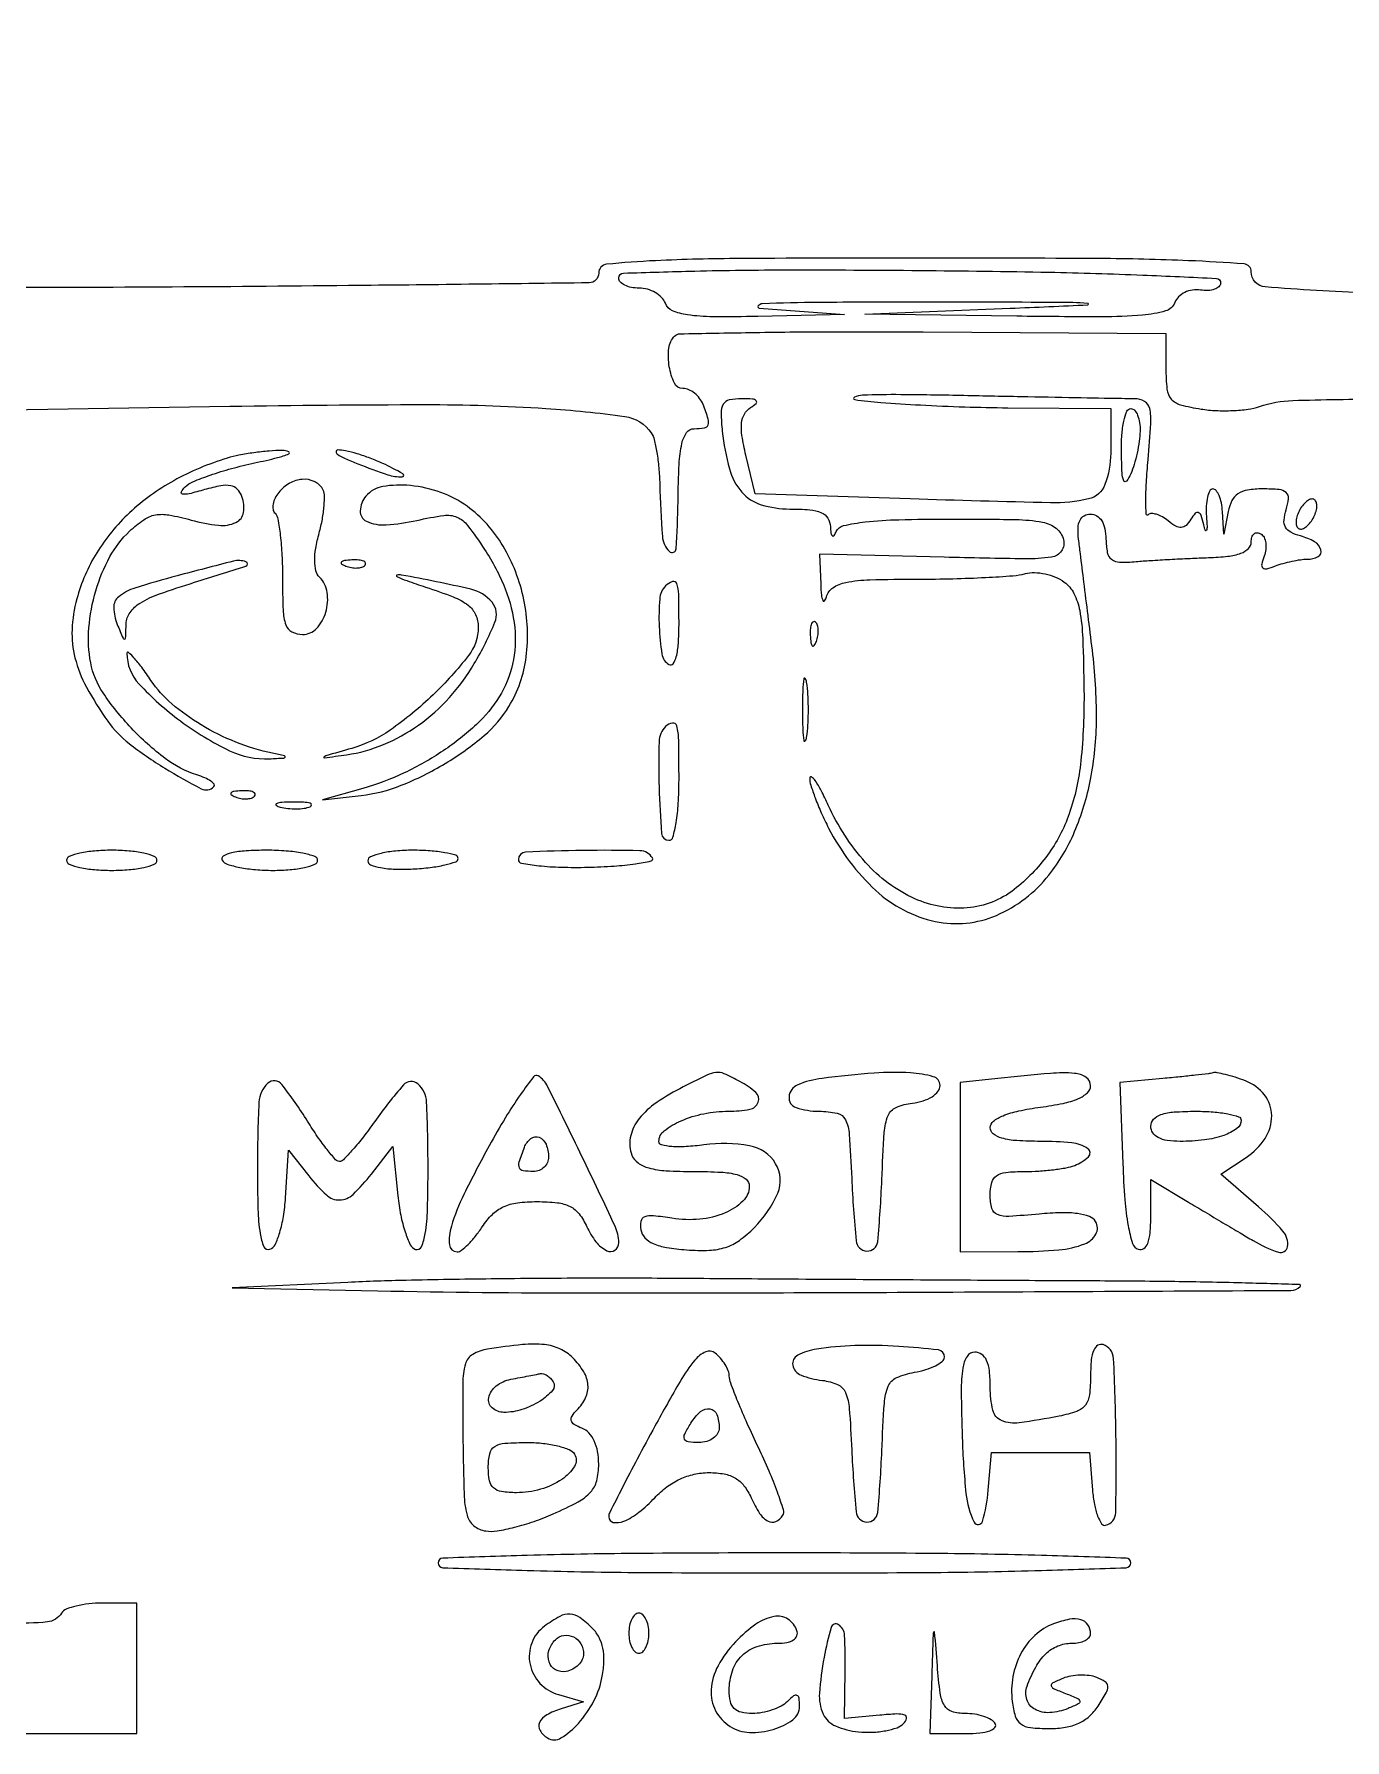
# Model space of a CAD drawing. Extents: x 41 to 982, y 323 to 1279.
# Drawn here: x 745.8 to 876.3, y 1073.4 to 1243.3 of the extents above; entities that cross this region are included whole.
import ezdxf

# ---------------------------------------------------------------- set-up
doc = ezdxf.new("R2010")
doc.units = 0
doc.layers.get('0').update_dxf_attribs({"linetype": 'CONTINUOUS'})

msp = doc.modelspace()

# ---------------------------------------------------------------- linework, layer by layer
for points in [[(878.594635, 1217.500163, -0.00977), (868.397866, 1218.128534, -0.390659), (867, 1219.644605, 0.392117), (866.28733, 1220.413626, 0.008587), (860.755438, 1220.739574, 0.008986), (851.875624, 1220.950147, 0.001435), (834.5, 1221, 0.001258), (816.079245, 1220.953667, 0.010273), (807.666667, 1220.738462, 0.013951), (802.79184, 1220.376958, 0.384667), (802, 1219.5, -0.41032), (801.046267, 1218.533484, -0.000795), (777.083333, 1218.252534, -0.00228), (739.572737, 1218.043418, -0.000254), (654, 1218, -0.000254)], [(735, 1205.73671), (765.25, 1206.237772, -0.004093), (784.682967, 1206.400574, -0.01584), (796.729189, 1206.021183, -0.01916), (804.607808, 1205.218941, -0.211759), (807.234687, 1203.582458, -0.09024), (807.526804, 1202.921787, -0.017669), (807.787339, 1201.642972, -0.018227), (807.986405, 1200.110752, -0.016003), (808.084367, 1198.5, 0.010237), (808.342438, 1193.260413, 0.18564), (809.03883, 1191.768776, 0.637973), (809.711476, 1192.028776, 0.013115), (809.90032, 1196.75, -0.008265), (810.013267, 1200.479125, -0.042615), (810.284882, 1202.525053, -0.097389), (810.758879, 1203.611665, -0.246121), (811.5, 1204, 0.036287), (812.534289, 1204.075161, 0.274596), (812.899279, 1204.370956, 0.168163), (812.9112, 1204.951151, 0.013436), (812.393011, 1206.418213, 0.070559), (812.056902, 1207.022934, 0.063449), (811.555128, 1207.53535, 0.066819), (810.970895, 1207.88217, 0.100912), (810.393011, 1208, -0.289264), (809.544966, 1208.535417, -0.071794), (809.034939, 1210.177553, -0.066604), (808.988924, 1212.033515, -0.17093), (809.561145, 1213.227812, -0.193816), (810.093852, 1213.454616, -0.000699), (817.06293, 1213.58168, -0.003518), (824.997506, 1213.659427, -0.002184), (834.311145, 1213.644478), (858.5, 1213.5), (858.5, 1210, 0.02658), (858.609422, 1207.943132, 0.15301), (859.038733, 1206.955266, 0.151228), (859.957794, 1206.382906, 0.02578), (862, 1205.957733, 0.027487), (863.509711, 1205.808162, 0.021692), (865.151936, 1205.807485, 0.022174), (866.680661, 1205.941291, 0.04956), (867.8151, 1206.207733, -0.075221), (871.135694, 1206.810489, -0.005987), (880.091873, 1206.966637, -0.006745)], [(729.295141, 1117.361913, 0.000055), (716.228735, 1109.63876, 0.000409)], [(737.226964, 1074), (746.613482, 1074), (756, 1074), (756, 1080.5), (756, 1087), (752.559017, 1087, 0.026918), (751.196361, 1086.926586, 0.033489), (749.947275, 1086.70625, 0.035556), (748.95866, 1086.386693, 0.159713), (748.5, 1086, -0.234887), (747.083451, 1085.120139, -0.030165), (743.40225, 1084.994606, -0.029418)]]:
    msp.add_lwpolyline(points, format="xyb")
for points in [[(863.955253, 1218.5, -0.201322), (863.785741, 1218.143134, -0.100523), (863.346507, 1217.885992, -0.073704), (862.701933, 1217.767282, -0.048472), (861.947732, 1217.814014, 0.077484), (861.150663, 1217.817276, 0.076002), (860.384713, 1217.578426, 0.080703), (859.763916, 1217.139857, 0.107482), (859.386191, 1216.564014, -0.238289), (858.464718, 1215.728462, -0.045723), (856.1749, 1215.318168, -0.021814), (852.073015, 1215.144565, -0.003104), (843.643011, 1215.20805), (828.5, 1215.416099), (843, 1216, 0.001709), (850.710636, 1216.336902, 0.946104), (850.711862, 1216.484784, 0.015345), (847.738292, 1216.582885, 0.000346), (833.5, 1216.605647, 0.001826), (823.91554, 1216.579327, 0.008164), (818.29862, 1216.451654, 0.23394), (817.89118, 1216.229773, 0.582441), (818, 1216), (826.5, 1215.372606), (817.856989, 1215.186303, -0.006957), (813.372801, 1215.152053, -0.033832), (810.839017, 1215.339677, -0.066383), (809.350943, 1215.758128, -0.202109), (808.638374, 1216.5, 0.104363), (808.267132, 1217.073641, 0.06668), (807.635134, 1217.559375, 0.06271), (806.850994, 1217.888006, 0.068006), (806.031385, 1218, -0.047978), (805.253953, 1218.074771, -0.067974), (804.596719, 1218.298057, -0.088152), (804.153836, 1218.627178, -0.191246), (804, 1219.014663, -0.404379), (804.466889, 1219.497554, -0.002175), (811.576579, 1219.706237, -0.006225), (820.820183, 1219.822189, -0.002229), (834.000701, 1219.764663, -0.002353), (846.860594, 1219.59068, -0.00599), (856.187773, 1219.308777, -0.001884), (863.527183, 1218.971199, -0.413155)], [(827.5, 1206.90408, 0.017445), (830.102377, 1206.617006, 0.005374), (834.042187, 1206.363582, 0.005368), (838.459018, 1206.174642, 0.005867), (842.75, 1206.087606), (853, 1206), (853, 1201.569551, -0.089947), (852.430005, 1198.426674, -0.251875), (850.799064, 1197.000579, -0.061975), (847.014204, 1196.616188, -0.002435), (833.035233, 1197), (817.570467, 1197.5), (816.659155, 1201.363063, -0.018225), (816.273325, 1203.314246, -0.064245), (816.234456, 1204.589736, -0.106911), (816.515263, 1205.463768, -0.121162), (817.123922, 1206.09775, 0.041982), (817.680979, 1206.519945, 0.431557), (817.687065, 1206.778636, 0.18054), (817.315458, 1206.945594, 0.014575), (816.226447, 1206.984687, 0.054058), (815.011432, 1206.861213, 0.210069), (814.411444, 1206.429784, 0.140913), (814.187422, 1205.564338, 0.02077), (814.311968, 1203.741591, 0.03883), (815.022618, 1199.993451, 0.113006), (816.255423, 1197.682477, 0.140518), (818.18736, 1196.426434, 0.074455), (821.035184, 1196, -0.019545), (823.031518, 1195.921933, -0.082753), (824.1888, 1195.634676, -0.152633), (824.817502, 1195.092804, -0.128559), (825.078947, 1194.25, 0.021021), (825.137165, 1193.583427, 0.185333), (825.275306, 1193.327933, 0.449116), (825.45138, 1193.351958, 0.051902), (825.662281, 1193.75, -0.24758), (826.370194, 1194.348534, -0.026592), (828.560287, 1194.709389, -0.021173), (831.88889, 1194.93538, -0.006363), (836.966702, 1195, -0.003824), (843.560719, 1194.94957, -0.041047), (846.219205, 1194.689962, -0.124359), (847.568886, 1194.076123, -0.161567), (848.304394, 1192.943998, -0.220874), (848.101148, 1191.820632, -0.205535), (847.101106, 1191.205277, -0.040389), (844.476233, 1191.033216, -0.002337), (836.419205, 1191.193998), (823.996359, 1191.5), (824.114181, 1188.5, 0.013426), (824.186387, 1187.409287, 0.084772), (824.330161, 1186.873348, 0.575425), (824.504786, 1186.856664, 0.091789), (824.689326, 1187.25, -0.183444), (825.336782, 1188.159867, -0.100016), (826.622008, 1188.688329, -0.041195), (828.999145, 1188.947015, -0.00612), (833.823324, 1189.013655, 0.005604), (837.292077, 1189.057996, 0.00682), (840.538726, 1189.180229, 0.005826), (843.261766, 1189.351796, 0.046646), (844.5, 1189.561541, -0.073036), (845.402363, 1189.665962, -0.045577), (846.460767, 1189.536518, -0.044791), (847.50473, 1189.210936, -0.060379), (848.36644, 1188.726159, -0.117882), (849.340918, 1187.576367, -0.072035), (849.910915, 1185.882209, -0.035904), (850.213757, 1183.113633, -0.006467), (850.339472, 1177.928272, -0.027493), (850.032372, 1170.899872, -0.059632), (848.866412, 1165.630441, -0.073882), (846.705562, 1161.523834, -0.068207), (843.393041, 1158.094526, -0.147749), (838.716349, 1156.263688, -0.126995), (833.495264, 1157.175369, -0.10453), (828.583381, 1160.785465, -0.07571), (824.864982, 1166.491423, 0.011671), (824.162461, 1167.946654, 0.030669), (823.572408, 1168.94359, 0.097932), (823.205261, 1169.306663, 0.592095), (823.021962, 1169.210162, 0.079924), (823.125151, 1168.490859, 0.014446), (823.565364, 1167.209354, 0.015242), (824.17588, 1165.725193, 0.013281), (824.902682, 1164.210162, 0.087205), (829.605894, 1157.995413, 0.135617), (835.531628, 1154.914858, 0.155222), (841.615701, 1155.514035, 0.12518), (846.849976, 1159.536405, 0.066209), (849.410612, 1163.86403, 0.052849), (850.995885, 1169.053682, 0.046581), (851.587577, 1175.086184, 0.032268), (851.177398, 1181.932886, -0.000096), (850.745179, 1185.396171, -0.000109), (850.332022, 1188.717785, -0.000099), (849.982073, 1191.540822, -0.000604), (849.803273, 1193, -0.03892), (849.755438, 1194.113889, -0.103258), (849.944414, 1194.883879, -0.154072), (850.365168, 1195.333545, -0.128923), (851, 1195.5, -0.141643), (851.618604, 1195.32117, -0.115039), (852.10543, 1194.827972, -0.086537), (852.41908, 1194.036226, -0.047955), (852.532166, 1193, 0.043161), (852.666052, 1191.65387, 0.188245), (853.081957, 1190.986848, 0.156089), (853.894901, 1190.70708, 0.027388), (855.532166, 1190.761122, -0.005834), (856.968026, 1190.870587, -0.002543), (858.876636, 1190.983966, -0.002516), (860.905721, 1191.083909, -0.003353), (862.75, 1191.153058, 0.020084), (864.684419, 1191.290502, 0.059616), (865.977142, 1191.59344, 0.104698), (866.728353, 1192.062231, 0.203815), (867, 1192.700952, -0.070359), (867.070526, 1193.199664, -0.14536), (867.280921, 1193.528148, -0.18971), (867.59293, 1193.637628, -0.12974), (867.956326, 1193.526992, -0.139951), (868.274512, 1193.177908, -0.079131), (868.446688, 1192.627353, -0.068441), (868.452305, 1191.96611, -0.059629), (868.282717, 1191.294366, 0.036475), (868.043042, 1190.501314, 0.277043), (868.160814, 1190.145875, 0.243989), (868.548956, 1190.054305, 0.029875), (869.408179, 1190.326391, -0.022684), (870.183982, 1190.584386, -0.016636), (871.064527, 1190.802127, -0.016878), (871.91359, 1190.952597, -0.035426), (872.581787, 1191, 0.121574), (873.664848, 1191.267294, 0.356378), (873.944917, 1191.925705, 0.193217), (873.309206, 1192.737687, 0.067365), (871.91034, 1193.313196, -0.05387), (870.933769, 1193.68459, -0.150834), (870.414174, 1194.18889, -0.150075), (870.267782, 1194.90011, -0.053151), (870.477728, 1195.929827, 0.050181), (870.712358, 1197.046775, 0.242981), (870.485345, 1197.632155, 0.161547), (869.785571, 1197.931152, 0.020871), (868.136939, 1198, 0.036554), (866.636425, 1197.890153, 0.108992), (865.679094, 1197.526225, 0.133326), (865.07487, 1196.844638, 0.067587), (864.705733, 1195.75), (864.272364, 1193.5), (864.136182, 1195.75, 0.034733), (864.023625, 1196.611675, 0.051314), (863.797129, 1197.339062, 0.065084), (863.50023, 1197.840726, 0.230566), (863.173193, 1198, 0.284397), (862.86841, 1197.811386, 0.059199), (862.646439, 1197.192188, 0.045822), (862.526348, 1196.303831, 0.028371), (862.541037, 1195.25, -0.007718), (862.595813, 1194.259229, -0.086467), (862.543785, 1193.869494, -0.717968), (862.439913, 1193.867395, -0.027564), (862.27705, 1194.412109, 0.021744), (862.010031, 1195.344575, 0.212233), (861.73985, 1195.640094, 0.326557), (861.424282, 1195.569733, 0.041665), (860.985421, 1194.976411, -0.059848), (860.504335, 1194.373059, -0.177427), (860.029897, 1194.15724, -0.152338), (859.478692, 1194.284345, -0.040958), (858.734206, 1194.805626, 0.041433), (858.149409, 1195.214269, 0.057805), (857.565051, 1195.469364, 0.07295), (857.067651, 1195.544785, 0.200171), (856.745655, 1195.412321, -0.645383), (856.548752, 1195.486627, -0.01506), (856.504784, 1196.795235, -0.015524), (856.555333, 1198.627795, -0.007952), (856.726553, 1200.920997, 0.00707), (857.00103, 1204.511803, 0.069911), (856.884196, 1206.017404, 0.208105), (856.373296, 1206.721968, 0.135791), (855.388889, 1206.987131, -0.005991), (854.077261, 1206.993911, -0.000262), (849.501736, 1207.074787, -0.000445), (844.075342, 1207.178372, -0.000317), (838, 1207.303605, 0.003259), (832.082908, 1207.390752, 0.011561), (828.288163, 1207.334163, 0.099502), (827.466115, 1207.136142, 0.745361)], [(855.929715, 1203.75, -0.028468), (855.840733, 1202.74316, -0.017576), (855.627618, 1201.573437, -0.017611), (855.334591, 1200.428626, -0.030024), (855, 1199.5, -0.058616), (854.582242, 1198.775344, -0.582463), (854.305951, 1198.809811, -0.087465), (854.134588, 1199.585764, -0.006583), (854.070285, 1201.75, -0.022192), (854.115648, 1203.378905, -0.035801), (854.314396, 1204.751563, -0.040716), (854.61656, 1205.739736, -0.307326), (855, 1206, -0.213708), (855.376898, 1205.831198, -0.084397), (855.685604, 1205.339062, -0.063338), (855.883324, 1204.611453, -0.042539)], [(764.993526, 1201.065659, 0.052063), (759.668431, 1198.818486, 0.062266), (755.264535, 1195.622851, 0.066289), (751.99743, 1191.634487, 0.072853), (750.013999, 1187.051987, 0.055079), (749.540752, 1183.982756, 0.072952), (749.830229, 1181.174232, 0.062792), (750.971901, 1178.263373, 0.029904), (753.10912, 1174.846755, 0.072996), (755.227169, 1172.638314, 0.027104), (758.773464, 1170.178908, 0.019354), (762.391874, 1168.138446, 0.325892), (763.672266, 1168.338933, 0.374255), (763.688576, 1168.57437, 0.080697), (763.368065, 1168.880639, 0.048727), (762.769602, 1169.210898, 0.024893), (761.964816, 1169.511167, -0.085782), (758.826328, 1171.139024, -0.040982), (755.434092, 1174.184205, -0.040927), (752.634284, 1177.678296, -0.102425), (751.398889, 1180.687278, -0.066548), (751.216834, 1184.148727, -0.051852), (751.9067, 1187.856361, -0.052901), (753.316289, 1191.253865, -0.079574), (755.273468, 1193.787184, -0.036562), (756.687581, 1194.933293, -0.107679), (757.837398, 1195.41061, -0.090838), (759.194546, 1195.407577, -0.0215), (761.410178, 1194.89719, 0.039678), (764.120609, 1194.375675, 0.137223), (765.867978, 1194.661196, 0.248815), (766.623997, 1195.659086, 0.132528), (766.460532, 1197.242256, 0.1001), (765.99746, 1197.971203, 0.157042), (765.349262, 1198.320096, 0.093819), (764.362915, 1198.315308, 0.021842), (762.745201, 1197.926925, -0.00875), (761.197458, 1197.512207, -0.095309), (760.555996, 1197.47737, -0.516091), (760.437674, 1197.703465, -0.078827), (760.793572, 1198.193572, -0.098001), (761.572823, 1198.715346, -0.015382), (763.307959, 1199.376152, -0.016592), (765.430553, 1200.032599, -0.0138), (767.72612, 1200.592312, 0.006828), (770.017311, 1201.117226, 0.045252), (771.126706, 1201.49637, 0.664328), (771.12202, 1201.712033, 0.094536), (770.5, 1201.830239, 0.020693), (769.168751, 1201.774167, 0.013624), (767.644973, 1201.604759, 0.013717), (766.168928, 1201.358368, 0.02562)], [(778, 1200.5, 0.010311), (780.989591, 1199.418959, 0.085406), (782.410409, 1199.195563, 0.764014), (782.49257, 1199.515286, 0.022031), (780.5, 1200.536115, 0.017606), (779.241381, 1201.05965, 0.017255), (777.940625, 1201.497176, 0.017427), (776.774793, 1201.801227, 0.060302), (776, 1201.878818, 0.401021), (775.838042, 1201.717501, 0.253165), (775.96875, 1201.461014, 0.045293), (776.747533, 1201.022262, 0.013736)], [(770.131121, 1197.657991, 0.057433), (769.760307, 1197.089513, 0.071739), (769.562285, 1196.491986, 0.086404), (769.559939, 1195.958463, 0.155329), (769.758676, 1195.573137, -0.155128), (770.050061, 1195.008724, -0.013399), (770.282236, 1193.384367, -0.01665), (770.445963, 1191.389231, -0.012146), (770.5, 1189.165147, 0.009311), (770.560519, 1185.91558, 0.075677), (770.838259, 1184.458143, 0.189562), (771.443545, 1183.759687, 0.121102), (772.5, 1183.5, 0.207125), (773.88573, 1184.09977, 0.116994), (774.812787, 1185.71547, 0.10817), (774.955589, 1187.682062, 0.161991), (774.191105, 1189.208895, -0.137116), (773.833674, 1189.84362, -0.058219), (773.711849, 1190.820829, -0.044916), (773.815802, 1192.08489, -0.024399), (774.157154, 1193.606995, 0.02203), (774.473883, 1194.988627, 0.026386), (774.644939, 1196.312085, 0.026611), (774.669959, 1197.420632, 0.131483), (774.491697, 1198.013435, 0.150029), (773.650015, 1198.750732, 0.126387), (772.477796, 1198.95208, 0.108986), (771.212256, 1198.562753, 0.090876)], [(778.806943, 1197.267381, 0.161749), (778.242712, 1195.821265, 0.303966), (778.859382, 1194.789934, 0.128273), (780.830798, 1194.417819, 0.038124), (783.889693, 1194.863881, -0.019414), (786.578646, 1195.35928, -0.137837), (787.880548, 1195.188307, -0.129697), (788.940817, 1194.361205, -0.016441), (790.634452, 1191.976193, -0.051326), (792.687142, 1188.052923, -0.070317), (793.629638, 1184.186084, -0.078406), (793.418996, 1180.546991, -0.086689), (792.088762, 1177.285422, -0.064905), (789.815287, 1174.529862, -0.040148), (786.522611, 1171.915403, -0.038166), (782.619203, 1169.70868, -0.040464), (778.5, 1168.170597), (774.5, 1167.035617), (778.325871, 1167.46725, 0.066783), (782.327619, 1168.470811, 0.040628), (786.703186, 1170.640284, 0.040951), (790.586624, 1173.432473, 0.079672), (793.05893, 1176.32888, 0.106243), (794.782455, 1181.266027, 0.082744), (794.549213, 1186.960455, 0.082069), (792.473795, 1192.314229, 0.101599), (788.891187, 1196.268754, 0.072595), (786.288286, 1197.647974, 0.060981), (783.239038, 1198.331501, 0.067006), (780.482795, 1198.234702, 0.17917)], [(871.638374, 1195.5, 0.049166), (871.480468, 1194.92532, 0.08982), (871.484956, 1194.440625, 0.13955), (871.644659, 1194.122874, 0.209945), (871.924396, 1194, 0.142471), (872.296202, 1194.108138, 0.060245), (872.702003, 1194.440625, 0.052856), (873.077603, 1194.926166, 0.046632), (873.361626, 1195.5, 0.049166), (873.519532, 1196.07468, 0.08982), (873.515044, 1196.559375, 0.13955), (873.355341, 1196.877126, 0.209945), (873.075604, 1197, 0.142471), (872.703798, 1196.891862, 0.060245), (872.297997, 1196.559375, 0.052856), (871.922397, 1196.073834, 0.046632)], [(760, 1189.338892, 0.009659), (755.799678, 1188.121627, 0.095495), (754.186632, 1187.257502, 0.233786), (753.689274, 1186.1709, 0.089586), (754.043255, 1184.5, 0.002462), (754.614194, 1183.120394, 0.322216), (754.762256, 1183.029603, 0.379874), (754.87332, 1183.143829, 0.002818), (754.929715, 1184.565144, -0.148611), (755.316833, 1185.698721, -0.100803), (756.325971, 1186.630799, -0.051056), (758.242391, 1187.539508, -0.010874), (761.75, 1188.698002, 0.004611), (766.855906, 1190.313737, 0.711964), (766.863404, 1190.737835, 0.150828), (765.609539, 1190.802662, 0.003754)], [(776.8125, 1190.316886, 0.051402), (777.359369, 1190.160852, 0.05415), (777.916927, 1190.123424, 0.060344), (778.402231, 1190.202593, 0.126455), (778.729167, 1190.395833, 0.296942), (778.77538, 1190.614691, 0.208169), (778.592839, 1190.799335, 0.077125), (778.112848, 1190.910055, 0.028489), (777.416667, 1190.921053, 0.018894), (776.670344, 1190.862007, 0.168741), (776.37858, 1190.720685, 0.470617), (776.395823, 1190.538436, 0.054073)], [(784.75, 1188.229093, -0.014799), (787.519423, 1187.239157, -0.069429), (788.990679, 1186.413239, -0.125335), (789.734424, 1185.476895, -0.105865), (790, 1184.236643, -0.166781), (789.02665, 1181.399761, -0.036216), (785.51053, 1177.497867, -0.038251), (781.234208, 1173.979297, -0.083475), (777.414577, 1172.155531, 0.000566), (774.815053, 1171.407937, 0.150041), (774.62114, 1171.281162, 0.68527), (774.66323, 1171.205496, 0.000965), (776.885299, 1171.51933, 0.06332), (780.574304, 1172.535168, 0.056198), (784.055859, 1174.471013, 0.054239), (787.128954, 1177.210739, 0.0511), (789.611101, 1180.599368, 0.033615), (791.666332, 1184.717671, 0.277674), (791.374393, 1186.702753, 0.166064), (789.257102, 1188.012417, 0.011814), (782.366663, 1189.417801, 0.091346), (781.902985, 1189.415663, 0.718502), (781.88427, 1189.280836, 0.031371), (782.877568, 1188.860956, 0.005877)], [(808.666667, 1188.333333, 0.178772), (808.073306, 1187.044955, 0.030087), (808.024639, 1184.284562, 0.028841), (808.299341, 1181.55204, 0.218208), (809, 1180.5, 0.397171), (809.407294, 1180.583647, 0.091154), (809.729054, 1181.284665, 0.045191), (809.937148, 1182.589239, 0.016966), (810, 1184.440983, 0.005399), (809.966969, 1187.499765, 0.07726), (809.77695, 1188.569425, 0.417401), (809.359766, 1188.770916, 0.111586)], [(823.078947, 1183.416667, 0.018894), (823.137993, 1182.670344, 0.168741), (823.279315, 1182.37858, 0.470617), (823.461564, 1182.395823, 0.054073), (823.683114, 1182.8125, 0.051402), (823.839148, 1183.359369, 0.05415), (823.876576, 1183.916927, 0.060344), (823.797407, 1184.402231, 0.126455), (823.604167, 1184.729167, 0.296942), (823.385309, 1184.77538, 0.208169), (823.200665, 1184.592839, 0.077125), (823.089945, 1184.112848, 0.028489)], [(755, 1181.636505, 0.189489), (756.204542, 1178.572225, 0.046139), (760.330977, 1174.883045, 0.04697), (765.237322, 1171.919142, 0.125698), (769.210162, 1171.116001, 0.002102), (770.6195, 1171.193338, 0.261906), (770.763775, 1171.286084, 0.493488), (770.714445, 1171.393735, 0.002987), (769.5, 1171.663125, -0.041718), (765.856051, 1172.773188, -0.040453), (762.407227, 1174.481688, -0.04266), (759.479686, 1176.598672, -0.065745), (757.403183, 1178.927667, 0.010213), (756.479898, 1180.22844, 0.021999), (755.705935, 1181.182237, 0.034935), (755.164734, 1181.712591, 0.63964)], [(822.299664, 1176, 0.006336), (822.324637, 1174.02938, 0.03126), (822.422038, 1172.923437, 0.664672), (822.564074, 1172.887591, 0.124239), (822.716254, 1173.25, 0.023547), (822.846019, 1174.502218, 0.014044), (822.888098, 1176, 0.014044), (822.846019, 1177.497782, 0.023547), (822.716254, 1178.75, 0.124239), (822.564074, 1179.112409, 0.664672), (822.422038, 1179.076563, 0.03126), (822.324637, 1177.97062, 0.006336)], [(808.666667, 1174.333333, 0.191644), (808.016464, 1172.823744, 0.014353), (808.019652, 1168.265722, 0.011685), (808.261656, 1163.684163, 0.392084), (809, 1163, 0.339565), (809.395008, 1163.303225, 0.024068), (809.708333, 1164.75, 0.025878), (809.928566, 1166.683687, 0.015416), (810, 1169, 0.003864), (809.969063, 1173.003512, 0.057444), (809.787373, 1174.390903, 0.386907), (809.352835, 1174.680268, 0.15998)], [(765.8125, 1167.316886, 0.051402), (766.359369, 1167.160852, 0.05415), (766.916927, 1167.123424, 0.060344), (767.402231, 1167.202593, 0.126455), (767.729167, 1167.395833, 0.296942), (767.77538, 1167.614691, 0.208169), (767.592839, 1167.799335, 0.077125), (767.112848, 1167.910055, 0.028489), (766.416667, 1167.921053, 0.018894), (765.670344, 1167.862007, 0.168741), (765.37858, 1167.720685, 0.470617), (765.395823, 1167.538436, 0.054073)], [(770.269032, 1166.307009, 0.037336), (771.036634, 1166.167106, 0.029507), (771.880008, 1166.127736, 0.030339), (772.671085, 1166.185595, 0.06278), (773.269032, 1166.344063, 0.31318), (773.386009, 1166.52287, 0.333666), (773.257153, 1166.684921, 0.052471), (772.580113, 1166.787295, 0.014395), (771.5, 1166.805051, 0.012823), (770.431793, 1166.764444, 0.080377), (769.900903, 1166.643467, 0.597527), (769.883358, 1166.48334, 0.087174)], [(749, 1161, 0.31052), (749.267028, 1160.611488, 0.036969), (750.321875, 1160.29375, 0.033738), (751.775243, 1160.072283, 0.020945), (753.5, 1160, 0.020945), (755.224757, 1160.072283, 0.033738), (756.678125, 1160.29375, 0.036969), (757.732972, 1160.611488, 0.31052), (758, 1161, 0.31052), (757.732972, 1161.388512, 0.036969), (756.678125, 1161.70625, 0.033738), (755.224757, 1161.927717, 0.020945), (753.5, 1162, 0.020945), (751.775243, 1161.927717, 0.033738), (750.321875, 1161.70625, 0.036969), (749.267028, 1161.388512, 0.31052)], [(764.5, 1161, 0.179846), (764.999702, 1160.611109, 0.027581), (766.241025, 1160.29375, 0.027868), (767.813184, 1160.073113, 0.02093), (769.559017, 1160, 0.021227), (771.261135, 1160.072294, 0.03416), (772.695461, 1160.29375, 0.037703), (773.73472, 1160.611648, 0.308946), (774, 1161, 0.323693), (773.717994, 1161.389965, 0.030871), (772.513914, 1161.70625, 0.03019), (770.880175, 1161.927803, 0.018609), (768.940983, 1162, 0.014995), (766.867237, 1161.937793, 0.040398), (765.408386, 1161.731124, 0.077973), (764.601709, 1161.411625, 0.420328)], [(779, 1160.953923, 0.309609), (779.278164, 1160.547766, 0.047794), (780.269777, 1160.26875, 0.037694), (781.707091, 1160.119577, 0.019948), (783.5, 1160.140785, 0.016942), (785.224875, 1160.288794, 0.027238), (786.678125, 1160.544157, 0.025788), (787.764307, 1160.856458, 0.320124), (788, 1161.186861, 0.332837), (787.761922, 1161.50489, 0.026709), (786.678125, 1161.761141, 0.027702), (785.225011, 1161.941338, 0.016998), (783.5, 1162, 0.021922), (781.775312, 1161.924347, 0.035197), (780.321875, 1161.692715, 0.039509), (779.273044, 1161.359771, 0.305079)], [(794, 1161.070907, 0.364097), (794.301671, 1160.711553, 0.016227), (796.029539, 1160.465176, 0.020889), (798.260143, 1160.314578, 0.012623), (800.909068, 1160.313529, 0.010463), (803.526499, 1160.433423, 0.019142), (805.651097, 1160.657284, 0.016437), (807.219071, 1160.936343, 0.51914), (807.350051, 1161.242623, 0.25375), (806.109984, 1161.952989, 0.009017), (800.420898, 1161.982407, 0.008061), (794.713111, 1161.81693, 0.401064)], [(768, 1130.416667, 0.006812), (768.057041, 1126.229919, 0.031145), (768.274422, 1123.80804, 0.066227), (768.653374, 1122.510007, 0.385712), (769.25, 1122.244836, 0.205609), (769.760554, 1122.695883, 0.03695), (770.227222, 1123.907067, 0.033995), (770.598251, 1125.521198, 0.02329), (770.807323, 1127.390154), (771.114645, 1132.123969), (773.129903, 1129.561985, 0.038785), (774.882355, 1127.65826, 0.196866), (776.204118, 1127.160052, 0.187094), (777.538591, 1127.721451, 0.034616), (779.35608, 1129.738244), (781.5, 1132.476488), (782, 1127.565789, 0.022733), (782.28277, 1125.655088, 0.031342), (782.720312, 1123.976913, 0.032222), (783.234693, 1122.697002, 0.204445), (783.75, 1122.244212, 0.385634), (784.346626, 1122.509607, 0.066185), (784.72556, 1123.808034, 0.031141), (784.942951, 1126.230111, 0.006813), (785, 1130.416667, 0.011092), (784.855661, 1136.922457, 0.207168), (783.978224, 1138.725425, 0.411496), (782.556178, 1138.623667, 0.025723), (779.685146, 1134.978649, -0.010921), (778.555879, 1133.454229, -0.01601), (777.491801, 1132.168728, -0.011354), (776.56614, 1131.167421, -0.203212), (776.171214, 1131, -0.215596), (775.787982, 1131.173301, -0.01277), (774.9513, 1132.175, -0.01739), (773.997958, 1133.467377, -0.011803), (773, 1135, 0.02882), (770.427094, 1138.67189, 0.435797), (769.037105, 1138.783346, 0.198072), (768.151138, 1136.890474, 0.011671)], [(791.09168, 1132.54946, 0.010921), (788.578054, 1127.722459, 0.040815), (787.320571, 1124.543505, 0.095317), (787.125926, 1122.697118, 0.389523), (787.88499, 1122, 0.166628), (788.327776, 1122.151775, 0.0301), (788.991195, 1122.734375, 0.029533), (789.716021, 1123.542783, 0.022966), (790.408043, 1124.5, -0.05266), (791.408602, 1125.72407, -0.087861), (792.500138, 1126.478931, -0.07623), (793.895141, 1126.876448, -0.031369), (795.862538, 1127, -0.027322), (797.881098, 1126.889615, -0.089732), (799.155941, 1126.511618, -0.112487), (800.056099, 1125.76677, -0.057055), (800.818046, 1124.5, 0.058827), (801.72905, 1122.997457, 0.110792), (802.819906, 1122.101622, 0.274989), (803.613233, 1122.157124, 0.245839), (804, 1122.896208, 0.11004), (803.628306, 1124.564662, 0.002871), (800.331301, 1131.493387, 0.002375), (796.915806, 1138.481192, 0.140371), (795.974202, 1139.515944, 0.384499), (795.506523, 1139.430565, 0.011195), (794.213739, 1137.671156, 0.017093), (792.717419, 1135.372869, 0.010248)], [(810.074888, 1138.248446, 0.038098), (807.5056, 1136.679722, 0.08068), (805.86074, 1135.035107, 0.112691), (805.145951, 1133.344602, 0.136336), (805.309468, 1131.635923, 0.148633), (805.917787, 1130.854556, 0.088874), (806.99327, 1130.352311, 0.050883), (808.719785, 1130.077342, 0.014065), (811.468615, 1130, -0.012251), (814.199392, 1129.933081, -0.052517), (815.805959, 1129.683795, -0.111414), (816.678568, 1129.22863, -0.220496), (817, 1128.535184, -0.202346), (816.370964, 1127.044468, -0.09497), (814.590951, 1125.871062, -0.075402), (812.061598, 1125.244218, -0.063407), (809.299656, 1125.338798, 0.015235), (807.451906, 1125.581135, 0.113558), (806.579391, 1125.47043, 0.259247), (806.202294, 1125.032696, 0.098104), (806.195436, 1124.197384, 0.14271), (806.599641, 1123.403379, 0.100743), (807.421842, 1122.821842, 0.063492), (808.755711, 1122.426729, 0.022186), (810.747145, 1122.193063, 0.02717), (813.024289, 1122.151817, 0.070075), (814.639741, 1122.439334, 0.077813), (816.012375, 1123.138951, 0.0397), (817.488518, 1124.397609, 0.094865), (819.8302, 1127.848253, 0.242559), (819.62838, 1130.774591, 0.2151), (817.035845, 1132.556885, 0.078848), (812.486061, 1132.653144, -0.018024), (810.708004, 1132.474433, -0.034448), (809.273378, 1132.481232, -0.042241), (808.268115, 1132.641438, -0.344852), (808, 1132.983947, -0.232038), (808.524034, 1134.052349, -0.062209), (810.198604, 1135.043718, -0.053532), (812.482664, 1135.758544, -0.049126), (814.934259, 1136, 0.047088), (817.040947, 1136.198839, 0.260143), (817.882752, 1136.903884, 0.312601), (817.64577, 1137.866535, 0.058082), (816.065741, 1138.964816, 0.017243), (814.482273, 1139.743269, 0.136194), (813.681621, 1139.865677, 0.084056), (812.78129, 1139.600208, 0.004386)], [(824.25, 1139.276604, 0.068866), (821.824946, 1138.628934, 0.277377), (820.957504, 1137.44208, 0.348518), (821.661448, 1136.369291, 0.080015), (823.95431, 1136, -0.053559), (825.750808, 1135.807008, -0.229765), (826.574025, 1135.160523, -0.096555), (826.956259, 1133.728685, -0.006014), (827.20431, 1129.329697, 0.012971), (827.642367, 1123.103473, 0.372224), (828.719533, 1122.075684, 0.40139), (829.791688, 1123.004966, 0.013236), (830.204812, 1129.181729, -0.005837), (830.449916, 1133.892142, -0.07913), (830.827193, 1135.566749, -0.200096), (831.632361, 1136.389662, -0.071814), (833.25, 1136.816422, 0.046132), (834.331436, 1137.043259, 0.067043), (835.21525, 1137.45164, 0.085358), (835.798292, 1137.980845, 0.167403), (836, 1138.566422, 0.336146), (835.334095, 1139.445001, 0.053378), (833.062158, 1139.828034, 0.034242), (829.454619, 1139.798848, 0.011731)], [(841.75, 1139.271532), (838, 1138.879269), (838, 1130.439635), (838, 1122), (843.75, 1122.015313, 0.020662), (847.833811, 1122.19504, 0.070799), (850.41597, 1122.790549, 0.176246), (851.528398, 1123.760202, 0.270988), (851.498182, 1125.002941, 0.167979), (850.874632, 1125.511707, 0.054439), (849.702608, 1125.80194, 0.039653), (848.046418, 1125.892649, 0.017813), (845.870067, 1125.761537, -0.009197), (842.870849, 1125.528934, -0.107499), (841.717672, 1125.709322, -0.240303), (841.172332, 1126.318956, -0.064621), (841, 1127.646793, -0.058361), (841.146351, 1128.896356, -0.185768), (841.613144, 1129.577892, -0.128705), (842.544991, 1129.914791, -0.022732), (844.418213, 1130, 0.015647), (845.842917, 1130.044597, 0.014556), (847.296975, 1130.178303, 0.014716), (848.582016, 1130.372828, 0.046719), (849.418213, 1130.606989, 0.098095), (850.783849, 1131.466931, 0.474842), (850.725712, 1132.25778, 0.129067), (849.130273, 1132.847517, 0.024342), (846, 1133, -0.015094), (843.659407, 1133.070676, -0.051867), (842.161631, 1133.318558, -0.098377), (841.305936, 1133.746545, -0.231744), (841, 1134.371169, -0.232904), (841.311427, 1135.003476, -0.067368), (842.282563, 1135.560754, -0.04494), (843.836715, 1136.035744, -0.018729), (846, 1136.405612, 0.01777), (848.25677, 1136.787015, 0.049932), (849.783939, 1137.264011, 0.082432), (850.690841, 1137.841491, 0.212957), (851, 1138.534443, 0.249281), (850.553681, 1139.374026, 0.12923), (849.40121, 1139.777234, 0.041094), (847.019743, 1139.770984, 0.004865)], [(858.210518, 1139.265866), (853.921036, 1138.881146), (854.210518, 1130.771063, 0.010014), (854.411022, 1127.17552, 0.025742), (854.741222, 1124.593798, 0.031162), (855.174047, 1122.832641, 0.241488), (855.75, 1122.247156, 0.236269), (856.292215, 1122.32596, 0.150405), (856.693227, 1122.83855, 0.070453), (856.931342, 1123.880724, 0.020991), (857, 1125.515443), (857, 1129.197552), (860.75, 1126.946625, 0.00054), (862.382127, 1125.96934, 0.000401), (864.187286, 1124.893055, 0.000405), (865.892494, 1123.880084, 0.000915), (867.185443, 1123.116626, 0.05082), (869.706685, 1121.960317, 0.464112), (870.614519, 1122.505245, 0.225484), (870.160768, 1124.068994, 0.032468), (867.730908, 1126.472373), (863.961816, 1129.744961), (866.480908, 1131.395534, 0.10341), (868.374417, 1133.291806, 0.147203), (869.042492, 1135.561382, 0.165673), (868.323278, 1137.63141, 0.137028), (866.4349, 1139.024751, 0.013621), (865.402578, 1139.385375, 0.016834), (864.422109, 1139.6622, 0.015297), (863.594009, 1139.839501, 0.107938), (863.1849, 1139.825293, -0.032167), (862.727992, 1139.739576, -0.002286), (861.441154, 1139.588894, -0.003215), (859.903396, 1139.425962, -0.00242)], [(866, 1135.106989, -0.240525), (865.573696, 1134.272062, -0.073414), (864.277049, 1133.596903, -0.053109), (862.330154, 1133.146421, -0.030325), (859.918213, 1133, -0.035349), (858.641984, 1133.09034, -0.083558), (857.736369, 1133.378503, -0.125617), (857.198138, 1133.855082, -0.150151), (857, 1134.5, -0.188641), (857.272668, 1135.196999, -0.12648), (858, 1135.666667, -0.063857), (859.326193, 1135.927513, -0.016668), (861.5, 1136, -0.018683), (863.224908, 1135.935525, -0.030304), (864.678125, 1135.737678, -0.031064), (865.7486, 1135.455188, -0.323273)], [(797, 1131.440983, -0.103216), (796.885271, 1130.891133, -0.098834), (796.559375, 1130.423289, -0.096907), (796.072549, 1130.109789, -0.095012), (795.5, 1130, -0.036233), (794.465977, 1130.075031, -0.274229), (794.100798, 1130.37044, -0.168495), (794.088356, 1130.949722, -0.013508), (794.604785, 1132.412469, -0.13395), (795.247193, 1133.28853, -0.270599), (796.065829, 1133.406584, -0.204328), (796.756002, 1132.712218, -0.095101)], [(777, 1118.949466), (765.5, 1118.398931), (780, 1118.113938, 0.004793), (800.809694, 1117.904465, 0.001294), (833.802638, 1117.974014, 0.000077), (870.940807, 1118.154114, 0.197612), (871.878677, 1118.545344, 0.657512), (871.804671, 1118.731779, 0.000706), (866.055507, 1118.894125, 0.00353), (859.406331, 1119.025512, 0.002048), (851.416667, 1119.09423, -0.00023), (841.889044, 1119.141539, -0.000135), (830.475521, 1119.206538, -0.000135), (819.054084, 1119.277733, -0.000229), (809.5, 1119.34423, 0.002624), (800.616793, 1119.36351, 0.002267), (791.290625, 1119.292523, 0.002282), (782.837389, 1119.151257, 0.006641)], [(790.937042, 1112.301794, 0.09254), (789.448262, 1111.777136, 0.198331), (788.718694, 1110.828985, 0.064858), (788.456525, 1108.894851, 0.004187), (788.474632, 1103.201626, 0.004919), (788.588686, 1097.870691, 0.053993), (788.885031, 1095.754145, 0.161212), (789.547297, 1094.713291, 0.136023), (790.747902, 1094.18565, 0.076212), (791.882941, 1094.195237, 0.021653), (793.615921, 1094.553525, 0.021275), (795.56286, 1095.133919, 0.021056), (797.460312, 1095.879419, 0.018006), (799.947665, 1097.088562, 0.085423), (801.194958, 1098.054432, 0.125879), (801.800619, 1099.187183, 0.060214), (802, 1100.836781, 0.043731), (801.888747, 1102.106365, 0.065107), (801.554442, 1103.168825, 0.07847), (801.024103, 1103.95835, 0.114567), (800.332783, 1104.425794, -0.041719), (799.565606, 1104.79619, -0.194307), (799.272657, 1105.178536, -0.21548), (799.34294, 1105.629749, -0.051647), (799.832783, 1106.232783, 0.085948), (800.695647, 1107.457094, 0.13076), (800.93036, 1108.729567, 0.11696), (800.505589, 1110.053331, 0.060582), (799.428571, 1111.428571, 0.088477), (798.144494, 1112.323944, 0.082671), (796.599303, 1112.747336, 0.050951), (794.418028, 1112.748778, 0.013279)], [(807.601713, 1104.634105, 0.002771), (805.838037, 1101.355491, 0.004262), (804.351753, 1098.496877, 0.001498), (803.100704, 1096.021425, 0.116763), (803, 1095.596075, 0.359957), (803.455153, 1095.045761, 0.146564), (804.493055, 1095.152342, 0.068899), (806.012791, 1096.044753, 0.03873), (807.58758, 1097.5, -0.045602), (808.778802, 1098.570874, -0.051681), (810.097793, 1099.357639, -0.053448), (811.509051, 1099.837515, -0.0553), (812.97369, 1100, -0.043352), (814.504636, 1099.867012, -0.090937), (815.621017, 1099.45358, -0.09723), (816.47139, 1098.692724, -0.054936), (817.181954, 1097.5, 0.036184), (818.032595, 1095.942403, 0.123679), (818.868878, 1095.159428, 0.239249), (819.644252, 1095.130951, 0.149144), (820.337293, 1095.75, 0.215641), (820.402515, 1096.287071, 0.010341), (819.811893, 1098.042187, 0.01536), (818.981117, 1100.146513, 0.010311), (817.9093, 1102.5, -0.006624), (816.803994, 1104.880334, -0.008876), (815.86914, 1107.068719, -0.006524), (815.146883, 1108.914836, -0.08731), (815.01299, 1109.627555, 0.094138), (814.908998, 1110.142565, 0.041454), (814.593069, 1110.764781, 0.039093), (814.1377, 1111.38824, 0.042299), (813.601713, 1111.915585, 0.287124), (812.660885, 1112.041956, 0.114471), (811.583018, 1111.216354, 0.041099), (810.104357, 1109.087404, 0.006459)], [(823.690714, 1112.299817, 0.078755), (821.822421, 1111.69316, 0.333518), (821.336192, 1110.701333, 0.258824), (822.15597, 1109.717244, 0.062959), (824.282846, 1109.18785, -0.074487), (825.796662, 1108.773942, -0.19117), (826.578997, 1107.97902, -0.0817), (826.96208, 1106.390208, -0.007264), (827.205727, 1102.267547, 0.013137), (827.643975, 1096.085719, 0.377229), (828.720521, 1095.078171, 0.395958), (829.792293, 1096.02423, 0.013309), (830.204812, 1102.174976, -0.005947), (830.453652, 1106.933604, -0.082327), (830.842525, 1108.606321, -0.193688), (831.684248, 1109.465145, -0.060653), (833.443303, 1109.993247, 0.030735), (834.574529, 1110.260445, 0.043038), (835.538666, 1110.644891, 0.050265), (836.224693, 1111.080648, 0.215187), (836.443303, 1111.5, 0.39632), (835.839775, 1112.219414, 0.01387), (831.88278, 1112.578, 0.02253), (827.530143, 1112.65454, 0.03234)], [(851, 1109.708333, -0.027916), (850.890309, 1107.74522, -0.136231), (850.478916, 1106.72245, -0.146866), (849.616856, 1106.099275, -0.034234), (847.875, 1105.625, -0.01506), (843.885043, 1104.951276, -0.134105), (842.135504, 1105.179048, -0.240621), (841.265039, 1106.207373, -0.057611), (841, 1108.5, 0.025167), (840.918137, 1110.125334, 0.078562), (840.640076, 1111.181424, 0.134972), (840.155413, 1111.77762, 0.156228), (839.461067, 1112, 0.25757), (838.691794, 1111.575559, 0.10451), (838.262708, 1110.415127, 0.039172), (838.107653, 1108.125116, 0.005814), (838.211067, 1103.493949, 0.016342), (838.582324, 1097.93074, 0.090462), (839.406988, 1095.060177, 0.681806), (840.226113, 1095.130966, 0.051343), (840.810365, 1098.25), (841.120731, 1102), (846, 1102), (850.879269, 1102), (851.189635, 1098.25, 0.025628), (851.380735, 1096.830492, 0.04332), (851.70258, 1095.675, 0.056737), (852.09386, 1094.907732, 0.317803), (852.5, 1094.75, 0.338343), (853.502414, 1096.006693, 0.008674), (853.529033, 1103.700551, 0.008869), (853.285927, 1111.385052, 0.309249), (852.25, 1112.75, 0.22557), (851.711759, 1112.684027, 0.155025), (851.310241, 1112.20492, 0.074597), (851.069988, 1111.227396, 0.023025)], [(797.468991, 1109.050173, -0.3305), (797.393928, 1108.16735, -0.0729), (796.159608, 1107.123398, -0.060444), (794.358254, 1106.284688, -0.078916), (792.565741, 1106, -0.182474), (791.389222, 1106.444157, -0.269677), (791.048818, 1107.464444, -0.179468), (791.781503, 1108.633216, -0.11688), (793.25, 1109.294267, 0.00012), (794.162088, 1109.47017, 0.000134), (795.042039, 1109.640337, 0.000123), (795.792273, 1109.785819, 0.000702), (796.190983, 1109.863818, -0.126561), (796.498607, 1109.846205, -0.064579), (796.851428, 1109.680985, -0.057819), (797.193108, 1109.403299, -0.054873)], [(814, 1104.440983, -0.138185), (813.845178, 1103.891481, -0.100131), (813.410011, 1103.423289, -0.085869), (812.759135, 1103.108058, -0.070041), (811.991526, 1103, -0.030091), (810.91156, 1103.065052, -0.270996), (810.548991, 1103.340453, -0.220192), (810.569789, 1103.840637, -0.020809), (811.191677, 1104.935317, -0.071099), (812.155605, 1106.079255, -0.229631), (813.085934, 1106.343954, -0.267854), (813.764279, 1105.775299, -0.087652)], [(799.593758, 1101.848296, -0.284698), (799.592347, 1100.616203, -0.107391), (798.341219, 1099.32549, -0.076872), (796.208978, 1098.33838, -0.070146), (793.80887, 1098, -0.034913), (792.328213, 1098.103514, -0.147989), (791.530887, 1098.472509, -0.165685), (791.122266, 1099.194318, -0.046719), (791, 1100.5, -0.054025), (791.150167, 1101.885743, -0.200006), (791.644098, 1102.59141, -0.12532), (792.661602, 1102.924045, -0.016657), (794.940983, 1103, -0.027066), (796.501927, 1102.91544, -0.033616), (797.933391, 1102.661687, -0.03573), (799.066536, 1102.293602, -0.159254)], [(786, 1091, 0.404023), (786.457481, 1090.526259, 0.001485), (794.875, 1090.257246, 0.00525), (805.572928, 1090.059548, 0.001995), (820.5, 1090, 0.001995), (835.427072, 1090.059548, 0.00525), (846.125, 1090.257246, 0.001485), (854.542519, 1090.526259, 0.404023), (855, 1091, 0.404023), (854.542519, 1091.473741, 0.001485), (846.125, 1091.742754, 0.00525), (835.427072, 1091.940452, 0.001995), (820.5, 1092, 0.001995), (805.572928, 1091.940452, 0.00525), (794.875, 1091.742754, 0.001485), (786.457481, 1091.473741, 0.404023)], [(796.59616, 1084.693972, 0.145665), (795.326311, 1083.024018, 0.141946), (795.159575, 1080.913177, 0.138515), (796.150747, 1079.002134, 0.136672), (798, 1077.880025), (800.5, 1077.178061), (798.25, 1076.472399, 0.050797), (796.821422, 1075.859261, 0.15832), (796.116763, 1075.102616, 0.249348), (796.158735, 1074.310316, 0.119455), (796.895836, 1073.564377, 0.283684), (798.240867, 1073.563393, 0.073181), (799.977546, 1075.020879, 0.062141), (801.530718, 1077.279687, 0.075293), (802.358008, 1079.71131, 0.03536), (802.521262, 1081.232016, 0.059097), (802.416257, 1082.512795, 0.069506), (802.040418, 1083.57987, 0.077143), (801.395833, 1084.46131, 0.037102), (800.115376, 1085.564635, 0.148226), (799.151017, 1085.908747, 0.139415), (798.123319, 1085.669628, 0.031441)], [(805, 1084, 0.048028), (805.073693, 1083.234582, 0.068025), (805.29375, 1082.5875, 0.088204), (805.618118, 1082.151477, 0.191087), (806, 1082, 0.191087), (806.381882, 1082.151477, 0.088204), (806.70625, 1082.5875, 0.068025), (806.926307, 1083.234582, 0.048028), (807, 1084, 0.048028), (806.926307, 1084.765418, 0.068025), (806.70625, 1085.4125, 0.088204), (806.381882, 1085.848523, 0.191087), (806, 1086, 0.191087), (805.618118, 1085.848523, 0.088204), (805.29375, 1085.4125, 0.068025), (805.073693, 1084.765418, 0.048028)], [(815.633562, 1083.139408, 0.066303), (813.891957, 1080.758617, 0.109287), (813.202363, 1078.373502, 0.136155), (813.641045, 1076.283646, 0.134192), (815.095223, 1074.704873, 0.132043), (817.013665, 1074.117522, 0.07976), (819.387287, 1074.414935, 0.088954), (821.325638, 1075.378362, 0.237332), (822, 1076.719052, 0.028809), (821.953, 1077.534098, 0.275253), (821.75, 1077.799803, 0.269947), (821.416008, 1077.750643, 0.027992), (820.8, 1077.2, -0.075503), (820.174939, 1076.739764, -0.038434), (819.276875, 1076.3525, -0.037078), (818.26866, 1076.088418, -0.045545), (817.3, 1076, -0.054261), (816.192815, 1076.120509, -0.143106), (815.5, 1076.5, -0.143106), (815.120509, 1077.192815, -0.054261), (815, 1078.3, -0.082179), (815.325317, 1080.265962, -0.117083), (816.263389, 1081.758621, -0.11575), (817.781655, 1082.681425, -0.079079), (819.783333, 1083, 0.042086), (820.744079, 1083.081011, 0.099786), (821.410879, 1083.337462, 0.161901), (821.739968, 1083.741345, 0.172714), (821.750467, 1084.25, 0.173517), (820.852671, 1085.394868, 0.187596), (819.46528, 1085.663527, 0.11138), (817.655718, 1084.895361, 0.045912)], [(824.452757, 1081.599864, 0.028382), (823.9887, 1078.013957, 0.126951), (824.366219, 1075.946425, 0.186454), (825.595668, 1074.756727, 0.076337), (827.885347, 1074.177158, 0.033795), (829.257409, 1074.138769, 0.035875), (830.594516, 1074.288222, 0.038454), (831.715322, 1074.586262, 0.116127), (832.377158, 1075.008603, 0.130095), (832.663768, 1075.517581, 0.391225), (832.491704, 1075.838834, 0.095157), (831.709392, 1075.951869, 0.012043), (830, 1075.831445), (826.5, 1075.5), (826.562841, 1080.25, 0.016427), (826.493129, 1083.802294, 0.241859), (825.883912, 1084.849062, 0.501869), (825.156738, 1084.574381, 0.023479)], [(847.315372, 1084.938994, 0.097004), (845.458353, 1083.787742, 0.083316), (844.053965, 1081.963904, 0.078654), (843.264092, 1079.679932, 0.072845), (843.18835, 1077.200547, 0.045248), (843.492578, 1075.73977, 0.162201), (844.036991, 1074.972926, 0.132401), (845.006144, 1074.598634, 0.026328), (846.878028, 1074.5, 0.039718), (848.509056, 1074.629768, 0.068208), (849.811628, 1075.025567, 0.075905), (850.863911, 1075.719085, 0.062688), (851.74184, 1076.737711, 0.015864), (852.558117, 1078.056007, 0.142826), (852.717163, 1078.708888, 0.242364), (852.454749, 1079.166841, 0.05217), (851.613812, 1079.5947, 0.061422), (850.868367, 1079.780063, 0.037336), (849.959995, 1079.822232, 0.036938), (849.03826, 1079.727804, 0.052952), (848.25, 1079.499653, 0.01496), (847.22613, 1079.045535, 0.333778), (847.0852, 1078.774249, 0.252892), (847.297974, 1078.500422, 0.010163), (848.5, 1078, -0.010163), (849.702026, 1077.499578, -0.252892), (849.9148, 1077.225751, -0.333778), (849.77387, 1076.954465, -0.01496), (848.75, 1076.500347, -0.081651), (846.941505, 1076.087183, -0.140575), (845.444376, 1076.418291, -0.194026), (844.648334, 1077.381761, -0.163995), (844.672093, 1078.712146, -0.039142), (845.529597, 1080.626176, -0.076285), (846.542037, 1081.95324, -0.095408), (847.73419, 1082.728458, -0.096882), (849.122445, 1083, 0.048145), (849.840997, 1083.069351, 0.068144), (850.448468, 1083.276414, 0.088324), (850.857761, 1083.581646, 0.19072), (851, 1083.940983, 0.146334), (850.732191, 1084.836452, 0.183281), (850.035263, 1085.341449, 0.114416), (848.883362, 1085.383708, 0.042622)], [(800.5, 1081.930362, -0.116239), (800.367716, 1081.369032, -0.081527), (799.985937, 1080.840514, -0.07497), (799.418768, 1080.424483, -0.073371), (798.75, 1080.190371, -0.174075), (797.711737, 1080.352011, -0.189122), (797.057157, 1081.132592, -0.15661), (797.041889, 1082.280528, -0.122609), (797.6875, 1083.354167, -0.160898), (798.536369, 1083.781457, -0.155204), (799.486828, 1083.627412, -0.143436), (800.226562, 1082.933348, -0.133869)], [(835.180248, 1079.75), (835, 1074), (838.559017, 1074, 0.023007), (839.966307, 1074.06479, 0.059005), (840.961697, 1074.276831, 0.125298), (841.461947, 1074.602477, 0.336396), (841.5, 1075, 0.128712), (841.09654, 1075.384396, 0.045998), (840.36257, 1075.70625, 0.041907), (839.454476, 1075.926131, 0.038468), (838.495774, 1076, -0.074759), (837.18522, 1076.197052, -0.188649), (836.442837, 1076.786896, -0.099054), (836.023659, 1078.014597, -0.013218), (835.735039, 1080.75, 0.000483), (835.465501, 1084.126709, 0.742393), (835.385588, 1084.143988, 0.11908), (835.311874, 1083.877088, 0.000273)]]:
    msp.add_lwpolyline(points, format="xyb", close=True)

doc.saveas('drawing.dxf')
